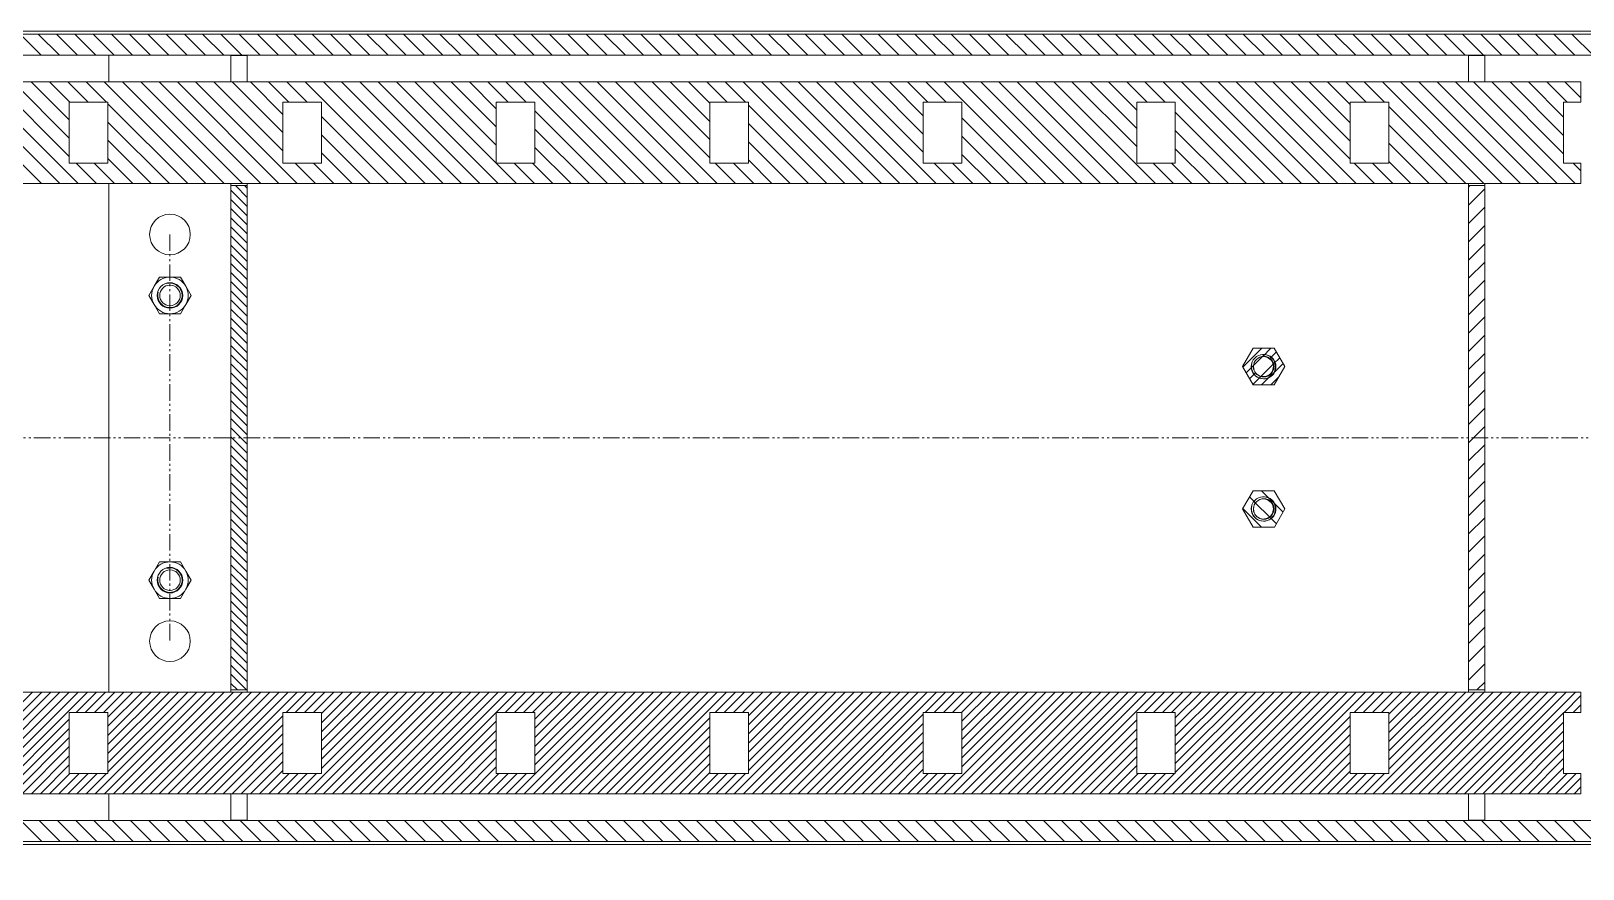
# Model space of a CAD drawing. Header units: millimetres. Extents: x 2179 to 44859, y 3478 to 159868.
# Drawn here: x 32303 to 33066, y 149211 to 149623 of the extents above; entities that cross this region are included whole.
import ezdxf

# ---------------------------------------------------------------- set-up
doc = ezdxf.new("R2010")
doc.units = ezdxf.units.MM
doc.linetypes.add('IMPORT-PHANTOM2', pattern=[14.732, 8.128, -1.524, 1.016, -1.524, 1.016, -1.524])
for name, color, linetype, lineweight in [('0-1', 7, 'IMPORT-PHANTOM2', 9), ('0-2', 7, 'Continuous', 9), ('2966-1_navrh dispozice stroju-HK_dwg-1', 7, 'Continuous', 9)]:
    doc.layers.add(name, color=color, linetype=linetype, lineweight=lineweight)

# ---------------------------------------------------------------- blocks, each defined once
blk = doc.blocks.new('2966-1_navrh dispozice stroju-HK_dwg__X1575-903150-1NP _ stroje - KOTVÍCÍ BODY')
at = {"layer": '0-2'}
for p, q in [((-26196.78, 16912.98), (-26186.43, 16923.33)), ((-26196.78, 16904), (-26186.43, 16914.35)), ((-26196.78, 16895.02), (-26186.43, 16905.37)), ((-26196.78, 16886.04), (-26186.43, 16896.39)), ((-26196.78, 16877.06), (-26186.43, 16887.41)), ((-26196.78, 16868.08), (-26186.43, 16878.43)), ((-26196.78, 16859.1), (-26186.43, 16869.45)), ((-26196.78, 16850.12), (-26186.43, 16860.47)), ((-26196.78, 16841.14), (-26186.43, 16851.49)), ((-26196.78, 16832.16), (-26186.43, 16842.51)), ((-26196.78, 16823.18), (-26186.43, 16833.53)), ((-26196.78, 16814.2), (-26186.43, 16824.55)), ((-26196.78, 16805.22), (-26186.43, 16815.57)), ((-26196.78, 16796.24), (-26186.43, 16806.59)), ((-26196.78, 16787.26), (-26186.43, 16797.61)), ((-26196.78, 16778.28), (-26186.43, 16788.63)), ((-26196.78, 16769.3), (-26186.43, 16779.65)), ((-26196.78, 16760.32), (-26186.43, 16770.67)), ((-26196.78, 16751.34), (-26186.43, 16761.69)), ((-26196.78, 16742.36), (-26186.43, 16752.71)), ((-26196.78, 16733.38), (-26186.43, 16743.73)), ((-26196.78, 16724.4), (-26186.43, 16734.75)), ((-26196.78, 16715.42), (-26186.43, 16725.77)), ((-26196.78, 16706.44), (-26186.43, 16716.79)), ((-26196.78, 16697.46), (-26186.43, 16707.81)), ((-26196.78, 16688.48), (-26186.43, 16698.83)), ((-26196.78, 16679.5), (-26186.43, 16689.85)), ((-26196.78, 16670.52), (-26186.43, 16680.87)), ((-26196.78, 16661.54), (-26186.43, 16671.89)), ((-26196.78, 16652.56), (-26186.43, 16662.91)), ((-26196.78, 16643.58), (-26186.43, 16653.93)), ((-26196.78, 16634.6), (-26186.43, 16644.95)), ((-26196.78, 16625.62), (-26186.43, 16635.97)), ((-26196.78, 16616.64), (-26186.43, 16626.99)), ((-26196.78, 16607.66), (-26186.43, 16618.01)), ((-26196.78, 16598.68), (-26186.43, 16609.03)), ((-26196.78, 16589.7), (-26186.43, 16600.05)), ((-26196.78, 16580.72), (-26186.43, 16591.07)), ((-26196.78, 16571.74), (-26186.43, 16582.09)), ((-26196.78, 16562.75), (-26186.43, 16573.1)), ((-26196.78, 16553.77), (-26186.43, 16564.12)), ((-26196.78, 16544.79), (-26186.43, 16555.14)), ((-26196.78, 16535.81), (-26186.43, 16546.16)), ((-26196.78, 16526.83), (-26186.43, 16537.18)), ((-26196.78, 16517.85), (-26186.43, 16528.2)), ((-26196.78, 16508.87), (-26186.43, 16519.22)), ((-26196.78, 16499.89), (-26186.43, 16510.24)), ((-26196.78, 16490.91), (-26186.43, 16501.26)), ((-26196.78, 16481.93), (-26186.43, 16492.28)), ((-26196.78, 16472.95), (-26186.43, 16483.3)), ((-26196.78, 16463.97), (-26186.43, 16474.32)), ((-26196.78, 16454.99), (-26186.43, 16465.34)), ((-26196.78, 16446.01), (-26186.43, 16456.36)), ((-26196.78, 16437.03), (-26186.43, 16447.38)), ((-26196.78, 16428.05), (-26186.43, 16438.4)), ((-26196.78, 16419.07), (-26186.43, 16429.42)), ((-26196.78, 16410.09), (-26186.43, 16420.44)), ((-26196.78, 16401.11), (-26186.43, 16411.46)), ((-26196.78, 16392.13), (-26186.43, 16402.48)), ((-26196.78, 16383.15), (-26186.43, 16393.5)), ((-26196.78, 16374.17), (-26186.43, 16384.52)), ((-26196.78, 16365.19), (-26186.43, 16375.54)), ((-26196.78, 16356.21), (-26186.43, 16366.56)), ((-26196.78, 16347.23), (-26186.43, 16357.58)), ((-26196.78, 16338.25), (-26186.43, 16348.6)), ((-26196.78, 16329.27), (-26186.43, 16339.62)), ((-26196.78, 16320.29), (-26186.43, 16330.64)), ((-26196.78, 16311.31), (-26186.43, 16321.66)), ((-26196.78, 16302.33), (-26186.43, 16312.68)), ((-26196.78, 16293.35), (-26186.43, 16303.7)), ((-26196.78, 16284.37), (-26186.43, 16294.72)), ((-26196.78, 16275.39), (-26186.43, 16285.74)), ((-26196.78, 16266.41), (-26186.43, 16276.76)), ((-26196.78, 16257.43), (-26186.43, 16267.78)), ((-26196.78, 16248.45), (-26186.43, 16258.8)), ((-26196.78, 16239.47), (-26186.43, 16249.82)), ((-26196.78, 16230.49), (-26186.43, 16240.84)), ((-26196.78, 16221.51), (-26186.43, 16231.86)), ((-26196.78, 16212.52), (-26186.43, 16222.87)), ((-26196.78, 16203.54), (-26186.43, 16213.89)), ((-26196.78, 16194.56), (-26186.43, 16204.91)), ((-26196.78, 16185.58), (-26186.43, 16195.93)), ((-26196.78, 16176.6), (-26186.43, 16186.95)), ((-26196.78, 16167.62), (-26186.43, 16177.97)), ((-26196.78, 16158.64), (-26186.43, 16168.99)), ((-26196.78, 16149.66), (-26186.43, 16160.01))]:
    blk.add_line(p, q, dxfattribs=at)
blk = doc.blocks.new('2966-1_navrh dispozice stroju-HK_dwg__X1576-903151-1NP _ stroje - KOTVÍCÍ BODY')
at = {"layer": '0-2'}
for p, q in [((-26583.37, 16912.55), (-26573.02, 16922.9)), ((-26583.37, 16903.57), (-26573.02, 16913.92)), ((-26583.37, 16894.59), (-26573.02, 16904.94)), ((-26583.37, 16885.61), (-26573.02, 16895.96)), ((-26583.37, 16876.63), (-26573.02, 16886.98)), ((-26583.37, 16867.65), (-26573.02, 16878)), ((-26583.37, 16858.67), (-26573.02, 16869.02)), ((-26583.37, 16849.69), (-26573.02, 16860.04)), ((-26583.37, 16840.71), (-26573.02, 16851.06)), ((-26583.37, 16831.73), (-26573.02, 16842.08)), ((-26583.37, 16822.75), (-26573.02, 16833.1)), ((-26583.37, 16813.77), (-26573.02, 16824.12)), ((-26583.37, 16804.79), (-26573.02, 16815.14)), ((-26583.37, 16795.81), (-26573.02, 16806.16)), ((-26583.37, 16786.83), (-26573.02, 16797.18)), ((-26583.37, 16777.84), (-26573.02, 16788.19)), ((-26583.37, 16768.86), (-26573.02, 16779.21)), ((-26583.37, 16759.88), (-26573.02, 16770.23)), ((-26583.37, 16750.9), (-26573.02, 16761.25)), ((-26583.37, 16741.92), (-26573.02, 16752.27)), ((-26583.37, 16732.94), (-26573.02, 16743.29)), ((-26583.37, 16723.96), (-26573.02, 16734.31)), ((-26583.37, 16714.98), (-26573.02, 16725.33)), ((-26583.37, 16706), (-26573.02, 16716.35)), ((-26583.37, 16697.02), (-26573.02, 16707.37)), ((-26583.37, 16688.04), (-26573.02, 16698.39)), ((-26583.37, 16679.06), (-26573.02, 16689.41)), ((-26583.37, 16670.08), (-26573.02, 16680.43)), ((-26583.37, 16661.1), (-26573.02, 16671.45)), ((-26583.37, 16652.12), (-26573.02, 16662.47)), ((-26583.37, 16643.14), (-26573.02, 16653.49)), ((-26583.37, 16634.16), (-26573.02, 16644.51)), ((-26583.37, 16625.18), (-26573.02, 16635.53)), ((-26583.37, 16616.2), (-26573.02, 16626.55)), ((-26583.37, 16607.22), (-26573.02, 16617.57)), ((-26583.37, 16598.24), (-26573.02, 16608.59)), ((-26583.37, 16589.26), (-26573.02, 16599.61)), ((-26583.37, 16580.28), (-26573.02, 16590.63)), ((-26583.37, 16571.3), (-26573.02, 16581.65)), ((-26583.37, 16562.32), (-26573.02, 16572.67)), ((-26583.37, 16553.34), (-26573.02, 16563.69)), ((-26583.37, 16544.36), (-26573.02, 16554.71)), ((-26583.37, 16535.38), (-26573.02, 16545.73)), ((-26583.37, 16526.4), (-26573.02, 16536.75)), ((-26583.37, 16517.42), (-26573.02, 16527.77)), ((-26583.37, 16508.44), (-26573.02, 16518.79)), ((-26583.37, 16499.46), (-26573.02, 16509.81)), ((-26583.37, 16490.48), (-26573.02, 16500.83)), ((-26583.37, 16481.5), (-26573.02, 16491.85)), ((-26583.37, 16472.52), (-26573.02, 16482.87)), ((-26583.37, 16463.54), (-26573.02, 16473.89)), ((-26583.37, 16454.56), (-26573.02, 16464.91)), ((-26583.37, 16445.58), (-26573.02, 16455.93)), ((-26583.37, 16436.6), (-26573.02, 16446.95)), ((-26583.37, 16427.61), (-26573.02, 16437.96)), ((-26583.37, 16418.63), (-26573.02, 16428.98)), ((-26583.37, 16409.65), (-26573.02, 16420)), ((-26583.37, 16400.67), (-26573.02, 16411.02)), ((-26583.37, 16391.69), (-26573.02, 16402.04)), ((-26583.37, 16382.71), (-26573.02, 16393.06)), ((-26583.37, 16373.73), (-26573.02, 16384.08)), ((-26583.37, 16364.75), (-26573.02, 16375.1)), ((-26583.37, 16355.77), (-26573.02, 16366.12)), ((-26583.37, 16346.79), (-26573.02, 16357.14)), ((-26583.37, 16337.81), (-26573.02, 16348.16)), ((-26583.37, 16328.83), (-26573.02, 16339.18)), ((-26583.37, 16319.85), (-26573.02, 16330.2)), ((-26583.37, 16310.87), (-26573.02, 16321.22)), ((-26583.37, 16301.89), (-26573.02, 16312.24)), ((-26583.37, 16292.91), (-26573.02, 16303.26)), ((-26583.37, 16283.93), (-26573.02, 16294.28)), ((-26583.37, 16274.95), (-26573.02, 16285.3)), ((-26583.37, 16265.97), (-26573.02, 16276.32)), ((-26583.37, 16256.99), (-26573.02, 16267.34)), ((-26583.37, 16248.01), (-26573.02, 16258.36)), ((-26583.37, 16239.03), (-26573.02, 16249.38)), ((-26583.37, 16230.05), (-26573.02, 16240.4)), ((-26583.37, 16221.07), (-26573.02, 16231.42)), ((-26583.37, 16212.09), (-26573.02, 16222.44)), ((-26583.37, 16203.11), (-26573.02, 16213.46)), ((-26583.37, 16194.13), (-26573.02, 16204.48)), ((-26583.37, 16185.15), (-26573.02, 16195.5)), ((-26583.37, 16176.17), (-26573.02, 16186.52)), ((-26583.37, 16167.19), (-26573.02, 16177.54)), ((-26583.37, 16158.21), (-26573.02, 16168.56)), ((-26583.37, 16149.23), (-26573.02, 16159.58))]:
    blk.add_line(p, q, dxfattribs=at)
blk = doc.blocks.new('2966-1_navrh dispozice stroju-HK_dwg__X1579-903154-1NP _ stroje - KOTVÍCÍ BODY')
at = {"layer": '0-2'}
for p, q in [((-26249.9, 16908.7), (-26258.14, 16916.95)), ((-26249.9, 16913.19), (-26253.65, 16916.95)), ((-26209.9, 16909.11), (-26217.73, 16916.95)), ((-26209.9, 16913.6), (-26213.24, 16916.95)), ((-26209.9, 16864.21), (-26259.9, 16914.21)), ((-26209.9, 16859.72), (-26259.9, 16909.72)), ((-26209.9, 16868.7), (-26249.64, 16908.45)), ((-26209.9, 16873.19), (-26245.15, 16908.45)), ((-26209.9, 16877.68), (-26240.66, 16908.45)), ((-26209.9, 16882.17), (-26236.17, 16908.45)), ((-26209.9, 16886.66), (-26231.68, 16908.45)), ((-26209.9, 16891.15), (-26227.19, 16908.45)), ((-26209.9, 16895.64), (-26222.7, 16908.45)), ((-26209.9, 16904.62), (-26219.9, 16914.62)), ((-26209.9, 16900.13), (-26219.9, 16910.13)), ((-26209.9, 16855.23), (-26259.9, 16905.23)), ((-26209.9, 16850.74), (-26259.9, 16900.74)), ((-26209.9, 16846.25), (-26259.9, 16896.25)), ((-26209.9, 16841.76), (-26259.9, 16891.76)), ((-26209.9, 16837.27), (-26259.9, 16887.27)), ((-26209.9, 16832.78), (-26259.9, 16882.78)), ((-26209.9, 16828.29), (-26259.9, 16878.29)), ((-26209.9, 16823.8), (-26259.9, 16873.8)), ((-26209.9, 16819.31), (-26259.9, 16869.31)), ((-26209.9, 16814.82), (-26259.9, 16864.82)), ((-26222.02, 16822.45), (-26259.9, 16860.33)), ((-26226.51, 16822.45), (-26259.9, 16855.84)), ((-26231, 16822.45), (-26259.9, 16851.35)), ((-26235.49, 16822.45), (-26259.9, 16846.86)), ((-26239.98, 16822.45), (-26259.9, 16842.37)), ((-26244.47, 16822.45), (-26259.9, 16837.88)), ((-26248.96, 16822.45), (-26259.9, 16833.39)), ((-26249.9, 16818.9), (-26259.9, 16828.9)), ((-26249.9, 16814.41), (-26259.9, 16824.41)), ((-26249.9, 16809.92), (-26259.9, 16819.92)), ((-26209.9, 16810.33), (-26219.9, 16820.33)), ((-26249.9, 16805.43), (-26259.9, 16815.43)), ((-26209.9, 16760.94), (-26259.9, 16810.94)), ((-26209.9, 16805.84), (-26219.9, 16815.84)), ((-26209.9, 16801.35), (-26219.9, 16811.35)), ((-26209.9, 16756.45), (-26259.9, 16806.45)), ((-26209.9, 16751.96), (-26259.9, 16801.96)), ((-26209.9, 16765.43), (-26247.92, 16803.45)), ((-26209.9, 16769.92), (-26243.43, 16803.45)), ((-26209.9, 16774.41), (-26238.94, 16803.45)), ((-26209.9, 16778.9), (-26234.45, 16803.45)), ((-26209.9, 16783.39), (-26229.96, 16803.45)), ((-26209.9, 16787.88), (-26225.47, 16803.45)), ((-26209.9, 16792.37), (-26220.98, 16803.45)), ((-26209.9, 16796.86), (-26219.9, 16806.86)), ((-26209.9, 16747.47), (-26259.9, 16797.47)), ((-26209.9, 16742.98), (-26259.9, 16792.98)), ((-26209.9, 16738.49), (-26259.9, 16788.49)), ((-26209.9, 16734), (-26259.9, 16784)), ((-26209.9, 16729.51), (-26259.9, 16779.51)), ((-26209.9, 16725.02), (-26259.9, 16775.02)), ((-26209.9, 16720.53), (-26259.9, 16770.53)), ((-26209.9, 16716.04), (-26259.9, 16766.04)), ((-26209.9, 16711.55), (-26259.9, 16761.55)), ((-26220.29, 16717.45), (-26259.9, 16757.06)), ((-26224.78, 16717.45), (-26259.9, 16752.57)), ((-26229.27, 16717.45), (-26259.9, 16748.08)), ((-26233.76, 16717.45), (-26259.9, 16743.59)), ((-26238.25, 16717.45), (-26259.9, 16739.1)), ((-26242.74, 16717.45), (-26259.9, 16734.61)), ((-26247.23, 16717.45), (-26259.9, 16730.12)), ((-26249.9, 16715.63), (-26259.9, 16725.63)), ((-26249.9, 16711.14), (-26259.9, 16721.14)), ((-26209.9, 16707.06), (-26219.9, 16717.06)), ((-26249.9, 16706.65), (-26259.9, 16716.65)), ((-26249.9, 16702.16), (-26259.9, 16712.16)), ((-26209.9, 16702.57), (-26219.9, 16712.57)), ((-26209.9, 16657.67), (-26259.9, 16707.67)), ((-26209.9, 16653.18), (-26259.9, 16703.18)), ((-26209.9, 16698.08), (-26219.9, 16708.08)), ((-26209.9, 16693.59), (-26219.9, 16703.59)), ((-26209.9, 16648.69), (-26259.9, 16698.69)), ((-26209.9, 16644.2), (-26259.9, 16694.2)), ((-26209.9, 16662.16), (-26246.19, 16698.45)), ((-26209.9, 16666.65), (-26241.7, 16698.45)), ((-26209.9, 16671.14), (-26237.21, 16698.45)), ((-26209.9, 16675.63), (-26232.72, 16698.45)), ((-26209.9, 16680.12), (-26228.23, 16698.45)), ((-26209.9, 16684.61), (-26223.74, 16698.45)), ((-26209.9, 16689.1), (-26219.9, 16699.1)), ((-26209.9, 16639.71), (-26259.9, 16689.71)), ((-26209.9, 16635.22), (-26259.9, 16685.22)), ((-26209.9, 16630.73), (-26259.9, 16680.73)), ((-26209.9, 16626.24), (-26259.9, 16676.24)), ((-26209.9, 16621.75), (-26259.9, 16671.75)), ((-26209.9, 16617.26), (-26259.9, 16667.26)), ((-26209.9, 16612.77), (-26259.9, 16662.77)), ((-26209.9, 16608.28), (-26259.9, 16658.28)), ((-26209.9, 16603.79), (-26259.9, 16653.79)), ((-26223.05, 16612.45), (-26259.9, 16649.3)), ((-26227.54, 16612.45), (-26259.9, 16644.81)), ((-26232.03, 16612.45), (-26259.9, 16640.32)), ((-26236.52, 16612.45), (-26259.9, 16635.83)), ((-26241.01, 16612.45), (-26259.9, 16631.34)), ((-26245.5, 16612.45), (-26259.9, 16626.85)), ((-26249.9, 16612.35), (-26259.9, 16622.35)), ((-26249.9, 16607.86), (-26259.9, 16617.86)), ((-26249.9, 16603.37), (-26259.9, 16613.37)), ((-26249.9, 16598.88), (-26259.9, 16608.88)), ((-26249.9, 16594.39), (-26259.9, 16604.39)), ((-26209.9, 16599.3), (-26219.9, 16609.3)), ((-26209.9, 16594.81), (-26219.9, 16604.81)), ((-26209.9, 16549.9), (-26259.9, 16599.9)), ((-26209.9, 16545.41), (-26259.9, 16595.41)), ((-26209.9, 16590.32), (-26219.9, 16600.32)), ((-26209.9, 16585.83), (-26219.9, 16595.83)), ((-26209.9, 16540.92), (-26259.9, 16590.92)), ((-26209.9, 16554.39), (-26248.95, 16593.45)), ((-26209.9, 16558.88), (-26244.46, 16593.45)), ((-26209.9, 16563.37), (-26239.97, 16593.45)), ((-26209.9, 16567.86), (-26235.48, 16593.45)), ((-26209.9, 16572.35), (-26230.99, 16593.45)), ((-26209.9, 16576.85), (-26226.5, 16593.45)), ((-26209.9, 16581.34), (-26222.01, 16593.45)), ((-26209.9, 16536.43), (-26259.9, 16586.43)), ((-26209.9, 16531.94), (-26259.9, 16581.94)), ((-26209.9, 16527.45), (-26259.9, 16577.45)), ((-26209.9, 16522.96), (-26259.9, 16572.96)), ((-26209.9, 16518.47), (-26259.9, 16568.47)), ((-26209.9, 16513.98), (-26259.9, 16563.98)), ((-26209.9, 16509.49), (-26259.9, 16559.49)), ((-26209.9, 16505), (-26259.9, 16555)), ((-26209.9, 16500.51), (-26259.9, 16550.51)), ((-26221.32, 16507.45), (-26259.9, 16546.02)), ((-26225.81, 16507.45), (-26259.9, 16541.53)), ((-26230.31, 16507.45), (-26259.9, 16537.04)), ((-26234.8, 16507.45), (-26259.9, 16532.55)), ((-26239.29, 16507.45), (-26259.9, 16528.06)), ((-26243.78, 16507.45), (-26259.9, 16523.57)), ((-26248.27, 16507.45), (-26259.9, 16519.08)), ((-26249.9, 16504.59), (-26259.9, 16514.59)), ((-26249.9, 16500.1), (-26259.9, 16510.1)), ((-26249.9, 16495.61), (-26259.9, 16505.61)), ((-26209.9, 16496.02), (-26219.9, 16506.02)), ((-26249.9, 16491.12), (-26259.9, 16501.12)), ((-26209.9, 16446.63), (-26259.9, 16496.63)), ((-26209.9, 16491.53), (-26219.9, 16501.53)), ((-26209.9, 16487.04), (-26219.9, 16497.04)), ((-26209.9, 16442.14), (-26259.9, 16492.14)), ((-26209.9, 16451.12), (-26247.23, 16488.45)), ((-26209.9, 16455.61), (-26242.74, 16488.45)), ((-26209.9, 16460.1), (-26238.25, 16488.45)), ((-26209.9, 16464.59), (-26233.76, 16488.45)), ((-26209.9, 16469.08), (-26229.27, 16488.45)), ((-26209.9, 16473.57), (-26224.78, 16488.45)), ((-26209.9, 16478.06), (-26220.29, 16488.45)), ((-26209.9, 16482.55), (-26219.9, 16492.55)), ((-26209.9, 16437.65), (-26259.9, 16487.65)), ((-26209.9, 16433.16), (-26259.9, 16483.16)), ((-26209.9, 16428.67), (-26259.9, 16478.67)), ((-26209.9, 16424.18), (-26259.9, 16474.18)), ((-26209.9, 16419.69), (-26259.9, 16469.69)), ((-26209.9, 16415.2), (-26259.9, 16465.2)), ((-26209.9, 16410.71), (-26259.9, 16460.71)), ((-26209.9, 16406.22), (-26259.9, 16456.22)), ((-26209.9, 16401.73), (-26259.9, 16451.73)), ((-26209.9, 16397.24), (-26259.9, 16447.24)), ((-26209.9, 16392.75), (-26259.9, 16442.75)), ((-26224.09, 16402.45), (-26259.9, 16438.26)), ((-26228.58, 16402.45), (-26259.9, 16433.77)), ((-26233.07, 16402.45), (-26259.9, 16429.28)), ((-26237.56, 16402.45), (-26259.9, 16424.79)), ((-26242.05, 16402.45), (-26259.9, 16420.3)), ((-26246.54, 16402.45), (-26259.9, 16415.81)), ((-26249.9, 16401.32), (-26259.9, 16411.32)), ((-26249.9, 16396.83), (-26259.9, 16406.83)), ((-26249.9, 16392.34), (-26259.9, 16402.34)), ((-26249.9, 16387.85), (-26259.9, 16397.85)), ((-26209.9, 16388.26), (-26219.9, 16398.26)), ((-26209.9, 16343.36), (-26259.9, 16393.36)), ((-26209.9, 16338.87), (-26259.9, 16388.87)), ((-26209.9, 16383.77), (-26219.9, 16393.77)), ((-26209.9, 16379.28), (-26219.9, 16389.28)), ((-26209.9, 16334.38), (-26259.9, 16384.38)), ((-26209.9, 16347.85), (-26245.5, 16383.45)), ((-26209.9, 16352.34), (-26241.01, 16383.45)), ((-26209.9, 16356.83), (-26236.52, 16383.45)), ((-26209.9, 16361.32), (-26232.03, 16383.45)), ((-26209.9, 16365.81), (-26227.54, 16383.45)), ((-26209.9, 16370.3), (-26223.05, 16383.45)), ((-26209.9, 16374.79), (-26219.9, 16384.79)), ((-26209.9, 16329.89), (-26259.9, 16379.89)), ((-26209.9, 16325.4), (-26259.9, 16375.4)), ((-26209.9, 16320.91), (-26259.9, 16370.91)), ((-26209.9, 16316.42), (-26259.9, 16366.42)), ((-26209.9, 16311.93), (-26259.9, 16361.93)), ((-26209.9, 16307.44), (-26259.9, 16357.44)), ((-26209.9, 16302.95), (-26259.9, 16352.95)), ((-26209.9, 16298.46), (-26259.9, 16348.46)), ((-26209.9, 16293.97), (-26259.9, 16343.97)), ((-26209.9, 16289.48), (-26259.9, 16339.48)), ((-26222.36, 16297.45), (-26259.9, 16334.99)), ((-26226.85, 16297.45), (-26259.9, 16330.5)), ((-26231.34, 16297.45), (-26259.9, 16326.01)), ((-26235.83, 16297.45), (-26259.9, 16321.52)), ((-26240.32, 16297.45), (-26259.9, 16317.03)), ((-26244.81, 16297.45), (-26259.9, 16312.54)), ((-26249.3, 16297.45), (-26259.9, 16308.05)), ((-26249.9, 16293.56), (-26259.9, 16303.56)), ((-26249.9, 16289.07), (-26259.9, 16299.07)), ((-26249.9, 16284.58), (-26259.9, 16294.58)), ((-26249.9, 16280.09), (-26259.9, 16290.09)), ((-26209.9, 16284.99), (-26219.9, 16294.99)), ((-26209.9, 16280.5), (-26219.9, 16290.5)), ((-26209.9, 16235.6), (-26259.9, 16285.6)), ((-26209.9, 16276.01), (-26219.9, 16286.01)), ((-26209.9, 16231.11), (-26259.9, 16281.11)), ((-26209.9, 16226.62), (-26259.9, 16276.62)), ((-26209.9, 16240.09), (-26248.26, 16278.45)), ((-26209.9, 16244.58), (-26243.77, 16278.45)), ((-26209.9, 16249.07), (-26239.28, 16278.45)), ((-26209.9, 16253.56), (-26234.79, 16278.45)), ((-26209.9, 16258.05), (-26230.3, 16278.45)), ((-26209.9, 16262.54), (-26225.81, 16278.45)), ((-26209.9, 16267.03), (-26221.32, 16278.45)), ((-26209.9, 16271.52), (-26219.9, 16281.52)), ((-26209.9, 16222.12), (-26259.9, 16272.12)), ((-26209.9, 16217.63), (-26259.9, 16267.63)), ((-26209.9, 16213.14), (-26259.9, 16263.14)), ((-26209.9, 16208.65), (-26259.9, 16258.65)), ((-26209.9, 16204.16), (-26259.9, 16254.16)), ((-26209.9, 16199.67), (-26259.9, 16249.67)), ((-26209.9, 16195.18), (-26259.9, 16245.18)), ((-26209.9, 16190.69), (-26259.9, 16240.69)), ((-26209.9, 16186.2), (-26259.9, 16236.2)), ((-26220.63, 16192.45), (-26259.9, 16231.71)), ((-26225.12, 16192.45), (-26259.9, 16227.22)), ((-26229.61, 16192.45), (-26259.9, 16222.73)), ((-26234.1, 16192.45), (-26259.9, 16218.24)), ((-26238.59, 16192.45), (-26259.9, 16213.75)), ((-26243.08, 16192.45), (-26259.9, 16209.26)), ((-26247.57, 16192.45), (-26259.9, 16204.77)), ((-26249.9, 16190.28), (-26259.9, 16200.28)), ((-26249.9, 16185.79), (-26259.9, 16195.79)), ((-26249.9, 16181.3), (-26259.9, 16191.3)), ((-26209.9, 16181.71), (-26219.9, 16191.71)), ((-26249.9, 16176.81), (-26259.9, 16186.81)), ((-26209.9, 16177.22), (-26219.9, 16187.22)), ((-26209.9, 16172.73), (-26219.9, 16182.73)), ((-26209.9, 16132.32), (-26259.9, 16182.32)), ((-26209.9, 16127.83), (-26259.9, 16177.83)), ((-26209.9, 16168.24), (-26219.9, 16178.24)), ((-26209.9, 16123.34), (-26259.9, 16173.34)), ((-26209.9, 16118.85), (-26259.9, 16168.85)), ((-26209.9, 16136.81), (-26246.54, 16173.45)), ((-26209.9, 16141.3), (-26242.04, 16173.45)), ((-26209.9, 16145.79), (-26237.55, 16173.45)), ((-26209.9, 16150.28), (-26233.06, 16173.45)), ((-26209.9, 16154.77), (-26228.57, 16173.45)), ((-26209.9, 16159.26), (-26224.08, 16173.45)), ((-26209.9, 16163.75), (-26219.9, 16173.75)), ((-26209.9, 16114.36), (-26259.9, 16164.36)), ((-26209.9, 16109.87), (-26259.9, 16159.87)), ((-26209.9, 16105.38), (-26259.9, 16155.38))]:
    blk.add_line(p, q, dxfattribs=at)
blk = doc.blocks.new('2966-1_navrh dispozice stroju-HK_dwg__X1581-903156-1NP _ stroje - KOTVÍCÍ BODY')
at = {"layer": '0-2'}
for p, q in [((-26410.9, 16759.88), (-26421.46, 16770.44)), ((-26424.9, 16760.41), (-26428.9, 16764.41)), ((-26423.94, 16763.95), (-26427.15, 16767.15)), ((-26421.29, 16765.78), (-26424.3, 16768.8)), ((-26410.9, 16764.37), (-26415.09, 16768.56)), ((-26419.67, 16750.69), (-26428.9, 16759.92)), ((-26416.82, 16752.33), (-26420.43, 16755.95)), ((-26413.97, 16753.98), (-26416.9, 16756.9)), ((-26411.13, 16755.62), (-26415.07, 16759.56))]:
    blk.add_line(p, q, dxfattribs=at)
blk = doc.blocks.new('2966-1_navrh dispozice stroju-HK_dwg__X1582-903157-1NP _ stroje - KOTVÍCÍ BODY')
at = {"layer": '0-2'}
for p, q in [((-26358.9, 16759.85), (-26348.32, 16770.43)), ((-26345.84, 16763.93), (-26342.63, 16767.14)), ((-26355.8, 16753.96), (-26352.88, 16756.89)), ((-26350.11, 16750.68), (-26340.9, 16759.89))]:
    blk.add_line(p, q, dxfattribs=at)
blk = doc.blocks.new('2966-1_navrh dispozice stroju-HK_dwg__X1583-903158-1NP _ stroje - KOTVÍCÍ BODY')
at = {"layer": '0-2'}
for p, q in [((-26499.24, 16861.7), (-26507.24, 16869.7)), ((-26490.26, 16861.7), (-26498.26, 16869.7)), ((-26481.28, 16861.7), (-26489.28, 16869.7)), ((-26472.3, 16861.7), (-26480.3, 16869.7)), ((-26463.32, 16861.7), (-26471.32, 16869.7)), ((-26454.34, 16861.7), (-26462.34, 16869.7)), ((-26445.36, 16861.7), (-26453.36, 16869.7)), ((-26436.38, 16861.7), (-26444.38, 16869.7)), ((-26427.4, 16861.7), (-26435.4, 16869.7)), ((-26418.42, 16861.7), (-26426.42, 16869.7)), ((-26409.44, 16861.7), (-26417.44, 16869.7)), ((-26400.46, 16861.7), (-26408.46, 16869.7)), ((-26391.48, 16861.7), (-26399.48, 16869.7)), ((-26382.5, 16861.7), (-26390.5, 16869.7)), ((-26373.52, 16861.7), (-26381.52, 16869.7)), ((-26364.54, 16861.7), (-26372.54, 16869.7)), ((-26355.56, 16861.7), (-26363.56, 16869.7)), ((-26346.58, 16861.7), (-26354.58, 16869.7)), ((-26337.6, 16861.7), (-26345.6, 16869.7)), ((-26328.62, 16861.7), (-26336.62, 16869.7)), ((-26319.64, 16861.7), (-26327.64, 16869.7)), ((-26310.66, 16861.7), (-26318.66, 16869.7)), ((-26301.68, 16861.7), (-26309.68, 16869.7)), ((-26292.7, 16861.7), (-26300.7, 16869.7)), ((-26283.72, 16861.7), (-26291.72, 16869.7)), ((-26274.74, 16861.7), (-26282.74, 16869.7)), ((-26265.76, 16861.7), (-26273.76, 16869.7)), ((-26260.9, 16865.82), (-26264.78, 16869.7)), ((-26508.22, 16861.7), (-26508.9, 16862.37))]:
    blk.add_line(p, q, dxfattribs=at)
blk = doc.blocks.new('2966-1_navrh dispozice stroju-HK_dwg__X1584-903159-1NP _ stroje - KOTVÍCÍ BODY')
at = {"layer": '0-2'}
for p, q in [((-26508.9, 16259.62), (-26507.57, 16260.95)), ((-26508.9, 16255.13), (-26503.08, 16260.95)), ((-26506.59, 16252.95), (-26498.59, 16260.95)), ((-26502.1, 16252.95), (-26494.1, 16260.95)), ((-26497.61, 16252.95), (-26489.61, 16260.95)), ((-26493.12, 16252.95), (-26485.12, 16260.95)), ((-26488.63, 16252.95), (-26480.63, 16260.95)), ((-26484.14, 16252.95), (-26476.14, 16260.95)), ((-26479.65, 16252.95), (-26471.65, 16260.95)), ((-26475.16, 16252.95), (-26467.16, 16260.95)), ((-26470.67, 16252.95), (-26462.67, 16260.95)), ((-26466.18, 16252.95), (-26458.18, 16260.95)), ((-26461.69, 16252.95), (-26453.69, 16260.95)), ((-26457.2, 16252.95), (-26449.2, 16260.95)), ((-26452.71, 16252.95), (-26444.71, 16260.95)), ((-26448.22, 16252.95), (-26440.22, 16260.95)), ((-26443.73, 16252.95), (-26435.73, 16260.95)), ((-26439.24, 16252.95), (-26431.24, 16260.95)), ((-26434.75, 16252.95), (-26426.75, 16260.95)), ((-26430.26, 16252.95), (-26422.26, 16260.95)), ((-26425.77, 16252.95), (-26417.77, 16260.95)), ((-26421.28, 16252.95), (-26413.28, 16260.95)), ((-26416.79, 16252.95), (-26408.79, 16260.95)), ((-26412.3, 16252.95), (-26404.3, 16260.95)), ((-26407.81, 16252.95), (-26399.81, 16260.95)), ((-26403.32, 16252.95), (-26395.32, 16260.95)), ((-26398.83, 16252.95), (-26390.83, 16260.95)), ((-26394.34, 16252.95), (-26386.34, 16260.95)), ((-26389.85, 16252.95), (-26381.85, 16260.95)), ((-26385.36, 16252.95), (-26377.36, 16260.95)), ((-26380.87, 16252.95), (-26372.87, 16260.95)), ((-26376.38, 16252.95), (-26368.38, 16260.95)), ((-26371.89, 16252.95), (-26363.89, 16260.95)), ((-26367.4, 16252.95), (-26359.4, 16260.95)), ((-26362.91, 16252.95), (-26354.91, 16260.95)), ((-26358.41, 16252.95), (-26350.41, 16260.95)), ((-26353.92, 16252.95), (-26345.92, 16260.95)), ((-26349.43, 16252.95), (-26341.43, 16260.95)), ((-26344.94, 16252.95), (-26336.94, 16260.95)), ((-26340.45, 16252.95), (-26332.45, 16260.95)), ((-26335.96, 16252.95), (-26327.96, 16260.95)), ((-26331.47, 16252.95), (-26323.47, 16260.95)), ((-26326.98, 16252.95), (-26318.98, 16260.95)), ((-26322.49, 16252.95), (-26314.49, 16260.95)), ((-26318, 16252.95), (-26310, 16260.95)), ((-26313.51, 16252.95), (-26305.51, 16260.95)), ((-26309.02, 16252.95), (-26301.02, 16260.95)), ((-26304.53, 16252.95), (-26296.53, 16260.95)), ((-26300.04, 16252.95), (-26292.04, 16260.95)), ((-26295.55, 16252.95), (-26287.55, 16260.95)), ((-26291.06, 16252.95), (-26283.06, 16260.95)), ((-26286.57, 16252.95), (-26278.57, 16260.95)), ((-26282.08, 16252.95), (-26274.08, 16260.95)), ((-26277.59, 16252.95), (-26269.59, 16260.95)), ((-26273.1, 16252.95), (-26265.1, 16260.95)), ((-26268.61, 16252.95), (-26260.9, 16260.66)), ((-26264.12, 16252.95), (-26260.9, 16256.17))]:
    blk.add_line(p, q, dxfattribs=at)
blk = doc.blocks.new('2966-1_navrh dispozice stroju-HK_dwg__X1588-903163-1NP _ stroje - KOTVÍCÍ BODY')
at = {"layer": '0-2'}
for p, q in [((-26559.9, 16909.08), (-26552.03, 16916.95)), ((-26519.9, 16913.16), (-26516.11, 16916.95)), ((-26559.9, 16864.18), (-26509.9, 16914.18)), ((-26559.9, 16900.1), (-26549.9, 16910.1)), ((-26559.9, 16891.12), (-26542.57, 16908.45)), ((-26559.9, 16882.14), (-26533.59, 16908.45)), ((-26559.9, 16873.16), (-26524.61, 16908.45)), ((-26559.9, 16855.2), (-26509.9, 16905.2)), ((-26559.9, 16846.21), (-26509.9, 16896.21)), ((-26559.9, 16837.23), (-26509.9, 16887.23)), ((-26559.9, 16828.25), (-26509.9, 16878.25)), ((-26559.9, 16819.27), (-26509.9, 16869.27)), ((-26547.75, 16822.45), (-26509.9, 16860.29)), ((-26538.77, 16822.45), (-26509.9, 16851.31)), ((-26529.79, 16822.45), (-26509.9, 16842.33)), ((-26520.81, 16822.45), (-26509.9, 16833.35)), ((-26519.9, 16814.37), (-26509.9, 16824.37)), ((-26559.9, 16810.29), (-26549.9, 16820.29)), ((-26559.9, 16801.31), (-26549.9, 16811.31)), ((-26519.9, 16805.39), (-26509.9, 16815.39)), ((-26559.9, 16756.41), (-26509.9, 16806.41)), ((-26559.9, 16792.33), (-26548.79, 16803.45)), ((-26559.9, 16783.35), (-26539.81, 16803.45)), ((-26559.9, 16774.37), (-26530.83, 16803.45)), ((-26559.9, 16765.39), (-26521.85, 16803.45)), ((-26559.9, 16747.43), (-26509.9, 16797.43)), ((-26559.9, 16738.45), (-26509.9, 16788.45)), ((-26559.9, 16729.47), (-26509.9, 16779.47)), ((-26559.9, 16720.49), (-26509.9, 16770.49)), ((-26559.9, 16711.51), (-26509.9, 16761.51)), ((-26544.98, 16717.45), (-26509.9, 16752.53)), ((-26536, 16717.45), (-26509.9, 16743.55)), ((-26527.02, 16717.45), (-26509.9, 16734.57)), ((-26519.9, 16715.59), (-26509.9, 16725.59)), ((-26559.9, 16702.53), (-26549.9, 16712.53)), ((-26519.9, 16706.61), (-26509.9, 16716.61)), ((-26559.9, 16657.63), (-26509.9, 16707.63)), ((-26559.9, 16693.55), (-26549.9, 16703.55)), ((-26559.9, 16648.65), (-26509.9, 16698.65)), ((-26559.9, 16684.57), (-26546.02, 16698.45)), ((-26559.9, 16675.59), (-26537.04, 16698.45)), ((-26559.9, 16666.61), (-26528.06, 16698.45)), ((-26559.9, 16639.67), (-26509.9, 16689.67)), ((-26559.9, 16630.69), (-26509.9, 16680.69)), ((-26559.9, 16621.71), (-26509.9, 16671.71)), ((-26559.9, 16612.73), (-26509.9, 16662.73)), ((-26559.9, 16603.75), (-26509.9, 16653.75)), ((-26542.22, 16612.45), (-26509.9, 16644.77)), ((-26533.24, 16612.45), (-26509.9, 16635.79)), ((-26524.26, 16612.45), (-26509.9, 16626.81)), ((-26519.9, 16607.83), (-26509.9, 16617.83)), ((-26559.9, 16594.77), (-26549.9, 16604.77)), ((-26519.9, 16598.85), (-26509.9, 16608.85)), ((-26559.9, 16549.87), (-26509.9, 16599.87)), ((-26559.9, 16585.79), (-26549.9, 16595.79)), ((-26559.9, 16576.81), (-26543.26, 16593.45)), ((-26559.9, 16567.83), (-26534.28, 16593.45)), ((-26559.9, 16558.85), (-26525.3, 16593.45)), ((-26559.9, 16540.89), (-26509.9, 16590.89)), ((-26559.9, 16531.91), (-26509.9, 16581.91)), ((-26559.9, 16522.93), (-26509.9, 16572.93)), ((-26559.9, 16513.95), (-26509.9, 16563.95)), ((-26559.9, 16504.97), (-26509.9, 16554.97)), ((-26548.44, 16507.45), (-26509.9, 16545.98)), ((-26539.46, 16507.45), (-26509.9, 16537)), ((-26530.48, 16507.45), (-26509.9, 16528.02)), ((-26521.5, 16507.45), (-26509.9, 16519.04)), ((-26559.9, 16495.98), (-26549.9, 16505.98)), ((-26519.9, 16500.06), (-26509.9, 16510.06)), ((-26559.9, 16487), (-26549.9, 16497)), ((-26519.9, 16491.08), (-26509.9, 16501.08)), ((-26559.9, 16442.1), (-26509.9, 16492.1)), ((-26559.9, 16478.02), (-26549.48, 16488.45)), ((-26559.9, 16469.04), (-26540.5, 16488.45)), ((-26559.9, 16460.06), (-26531.52, 16488.45)), ((-26559.9, 16451.08), (-26522.54, 16488.45)), ((-26559.9, 16433.12), (-26509.9, 16483.12)), ((-26559.9, 16424.14), (-26509.9, 16474.14)), ((-26559.9, 16415.16), (-26509.9, 16465.16)), ((-26559.9, 16406.18), (-26509.9, 16456.18)), ((-26559.9, 16397.2), (-26509.9, 16447.2)), ((-26545.67, 16402.45), (-26509.9, 16438.22)), ((-26536.69, 16402.45), (-26509.9, 16429.24)), ((-26527.71, 16402.45), (-26509.9, 16420.26)), ((-26519.9, 16401.28), (-26509.9, 16411.28)), ((-26559.9, 16388.22), (-26549.9, 16398.22)), ((-26519.9, 16392.3), (-26509.9, 16402.3)), ((-26559.9, 16343.32), (-26509.9, 16393.32)), ((-26559.9, 16379.24), (-26549.9, 16389.24)), ((-26559.9, 16334.34), (-26509.9, 16384.34)), ((-26559.9, 16370.26), (-26546.71, 16383.45)), ((-26559.9, 16361.28), (-26537.73, 16383.45)), ((-26559.9, 16352.3), (-26528.75, 16383.45)), ((-26559.9, 16325.36), (-26509.9, 16375.36)), ((-26559.9, 16316.38), (-26509.9, 16366.38)), ((-26559.9, 16307.4), (-26509.9, 16357.4)), ((-26559.9, 16298.42), (-26509.9, 16348.42)), ((-26559.9, 16289.44), (-26509.9, 16339.44)), ((-26542.91, 16297.45), (-26509.9, 16330.46)), ((-26533.93, 16297.45), (-26509.9, 16321.48)), ((-26524.95, 16297.45), (-26509.9, 16312.5)), ((-26519.9, 16293.52), (-26509.9, 16303.52)), ((-26559.9, 16280.46), (-26549.9, 16290.46)), ((-26519.9, 16284.54), (-26509.9, 16294.54)), ((-26559.9, 16235.56), (-26509.9, 16285.56)), ((-26559.9, 16271.48), (-26549.9, 16281.48)), ((-26559.9, 16262.5), (-26543.95, 16278.45)), ((-26559.9, 16253.52), (-26534.97, 16278.45)), ((-26559.9, 16244.54), (-26525.99, 16278.45)), ((-26559.9, 16226.58), (-26509.9, 16276.58)), ((-26559.9, 16217.6), (-26509.9, 16267.6)), ((-26559.9, 16208.62), (-26509.9, 16258.62)), ((-26559.9, 16199.64), (-26509.9, 16249.64)), ((-26559.9, 16190.66), (-26509.9, 16240.66)), ((-26549.13, 16192.45), (-26509.9, 16231.68)), ((-26540.15, 16192.45), (-26509.9, 16222.7)), ((-26531.17, 16192.45), (-26509.9, 16213.72)), ((-26522.19, 16192.45), (-26509.9, 16204.74)), ((-26559.9, 16181.68), (-26549.9, 16191.68)), ((-26519.9, 16185.75), (-26509.9, 16195.75)), ((-26559.9, 16172.7), (-26549.9, 16182.7)), ((-26519.9, 16176.77), (-26509.9, 16186.77)), ((-26559.9, 16127.79), (-26509.9, 16177.79)), ((-26559.9, 16163.72), (-26549.9, 16173.72)), ((-26559.9, 16154.74), (-26541.19, 16173.45)), ((-26559.9, 16145.75), (-26532.21, 16173.45)), ((-26559.9, 16136.77), (-26523.23, 16173.45)), ((-26559.9, 16118.81), (-26509.9, 16168.81)), ((-26559.9, 16109.83), (-26509.9, 16159.83))]:
    blk.add_line(p, q, dxfattribs=at)
blk = doc.blocks.new('2966-1_navrh dispozice stroju-HK_dwg__X1602-903177-1NP _ stroje - KOTVÍCÍ BODY')
at = {"layer": '0-2'}
for p, q in [((-26414.26, 16758.76), (-26421.89, 16766.38)), ((-26419.29, 16754.81), (-26425.84, 16761.35))]:
    blk.add_line(p, q, dxfattribs=at)
blk = doc.blocks.new('2966-1_navrh dispozice stroju-HK_dwg__X1603-903178-1NP _ stroje - KOTVÍCÍ BODY')
at = {"layer": '0-2'}
for p, q in [((-26355.15, 16763.6), (-26352.75, 16765.99)), ((-26353.66, 16756.11), (-26345.26, 16764.51))]:
    blk.add_line(p, q, dxfattribs=at)
blk = doc.blocks.new('2966-1_navrh dispozice stroju-HK_dwg-867852-1NP _ stroje - KOTVÍCÍ BODY')
at = {"layer": '0-1'}
for p, q in [((-13033.83, 29530.57), (-14683.48, 26786.21)), ((-14341.57, 27549.11), (-14170.16, 27446.07))]:
    blk.add_line(p, q, dxfattribs=at)
at = {"layer": '0-2'}
for p, q in [((-13304.16, 29469.05), (-14849.74, 26897.82)), ((-14072.65, 28142.06), (-14083.8, 28148.76)), ((-14029.8, 28116.3), (-14028.94, 28115.78)), ((-14033.06, 28108.93), (-13820.51, 27981.16)), ((-13776.8, 27954.88), (-13765.66, 27948.19)), ((-14386.28, 27620.31), (-14397.42, 27627.01)), ((-14343.42, 27594.55), (-14342.57, 27594.04)), ((-14346.69, 27587.18), (-14134.13, 27459.41)), ((-14432.55, 27568.79), (-14421.31, 27562.03)), ((-14378.46, 27536.27), (-14164.19, 27407.47)), ((-14090.42, 27433.14), (-14079.28, 27426.44)), ((-14121.33, 27381.72), (-14110.09, 27374.96))]:
    blk.add_line(p, q, dxfattribs=at)
at = {"layer": '0-2', "flags": 128}
for points in [[(-13302.85, 29468.26), (-14848.43, 26897.04), (-14839.56, 26891.7), (-13293.98, 29462.93)], [(-14508.22, 26692.54), (-12962.64, 29263.76), (-12971.51, 29269.09), (-14517.09, 26697.87)], [(-14044.12, 28170.12), (-14018.41, 28154.66), (-14014.03, 28161.95), (-14005.46, 28156.79), (-14718.48, 26970.6), (-14761.34, 26996.36), (-14048.31, 28182.55), (-14039.74, 28177.4)], [(-14062.71, 28080.95), (-14072.5, 28064.67), (-14098.21, 28080.12), (-14088.43, 28096.41)], [(-13782.62, 28022.84), (-13787, 28015.56), (-13761.28, 28000.1), (-13756.91, 28007.39), (-13748.33, 28002.24), (-14461.36, 26816.05), (-14504.22, 26841.81), (-13791.19, 28028)], [(-14116.81, 27990.96), (-14126.6, 27974.68), (-14152.31, 27990.13), (-14142.52, 28006.42)], [(-14014.04, 27967.82), (-14003.65, 27967.63), (-13998.3, 27976.54), (-14003.34, 27985.63), (-14013.73, 27985.81), (-14019.08, 27976.91)], [(-13954.05, 27931.75), (-13943.66, 27931.57), (-13938.3, 27940.48), (-13943.34, 27949.57), (-13953.73, 27949.75), (-13959.09, 27940.84)], [(-13805.59, 27926.4), (-13815.38, 27910.11), (-13841.09, 27925.57), (-13831.3, 27941.85)], [(-14170.9, 27900.97), (-14180.69, 27884.68), (-14206.4, 27900.14), (-14196.62, 27916.42)], [(-13859.69, 27836.4), (-13869.48, 27820.12), (-13895.19, 27835.57), (-13885.4, 27851.86)], [(-14225, 27810.97), (-14234.79, 27794.69), (-14260.5, 27810.15), (-14250.71, 27826.43)], [(-13913.78, 27746.41), (-13923.57, 27730.13), (-13949.28, 27745.58), (-13939.49, 27761.87)], [(-14279.09, 27720.98), (-14288.88, 27704.7), (-14314.6, 27720.15), (-14304.81, 27736.44)], [(-13967.88, 27656.42), (-13977.67, 27640.13), (-14003.38, 27655.59), (-13993.59, 27671.87)], [(-14333.19, 27630.99), (-14342.98, 27614.7), (-14368.69, 27630.16), (-14358.9, 27646.45)], [(-14021.97, 27566.42), (-14031.76, 27550.14), (-14057.47, 27565.6), (-14047.68, 27581.88)], [(-14387.28, 27541), (-14397.07, 27524.71), (-14422.79, 27540.17), (-14413, 27556.45)], [(-14320.9, 27542.74), (-14315.7, 27542.65), (-14310.51, 27542.56), (-14307.99, 27538.01), (-14305.47, 27533.47), (-14308.15, 27529.01), (-14310.83, 27524.56), (-14316.02, 27524.65), (-14321.22, 27524.74), (-14323.73, 27529.29), (-14326.25, 27533.83), (-14323.58, 27538.29)], [(-14076.07, 27476.43), (-14085.86, 27460.15), (-14111.57, 27475.6), (-14101.78, 27491.89)], [(-14200.91, 27470.61), (-14195.71, 27470.52), (-14190.52, 27470.43), (-14188, 27465.88), (-14185.48, 27461.34), (-14188.16, 27456.89), (-14190.83, 27452.43), (-14196.03, 27452.52), (-14201.23, 27452.62), (-14203.74, 27457.16), (-14206.26, 27461.71), (-14203.59, 27466.16)], [(-14130.16, 27386.44), (-14139.95, 27370.15), (-14165.66, 27385.61), (-14155.87, 27401.89)]]:
    blk.add_lwpolyline(points, close=True, dxfattribs=at)
for points in [[(-13699.6, 28034.78), (-13689.32, 28028.6), (-13591.43, 28191.44), (-13601.72, 28197.63), (-13699.6, 28034.78), (-14506.91, 26691.75)], [(-14083.8, 28148.76), (-14087.92, 28141.9), (-14088.02, 28141.96), (-14076.77, 28135.2)], [(-14033.92, 28109.44), (-14033.06, 28108.93), (-14028.94, 28115.78), (-13816.39, 27988.01)], [(-13815.53, 27987.5), (-13816.39, 27988.01), (-13820.51, 27981.16), (-13819.65, 27980.64)], [(-13765.66, 27948.19), (-13761.54, 27955.04), (-13761.43, 27954.98), (-13772.68, 27961.74)], [(-14397.42, 27627.01), (-14401.54, 27620.15), (-14401.64, 27620.22), (-14390.4, 27613.46)], [(-14347.55, 27587.7), (-14346.69, 27587.18), (-14342.57, 27594.04), (-14130.01, 27466.27)], [(-14129.15, 27465.76), (-14130.01, 27466.27), (-14134.13, 27459.41), (-14133.28, 27458.9)], [(-14079.28, 27426.44), (-14075.16, 27433.3), (-14075.06, 27433.24), (-14086.3, 27440)]]:
    blk.add_lwpolyline(points, dxfattribs=at)
at = {"layer": '0-2'}
for centre, radius in [((-14008.79, 27976.55), 6), ((-14008.69, 27976.72), 5.05), ((-13948.8, 27940.49), 6), ((-13948.7, 27940.66), 5.05), ((-14341.57, 27549.11), 10), ((-14315.86, 27533.65), 6.28), ((-14315.86, 27533.65), 5.05), ((-14195.87, 27461.52), 6.28), ((-14195.87, 27461.52), 5.05), ((-14170.16, 27446.07), 10)]:
    blk.add_circle(centre, radius, dxfattribs=at)
for centre, radius, start, end in [((-14008.69, 27976.72), 6, 223.98964, 163.98964), ((-14008.79, 27976.55), 4.93, 223.98964, 163.98964), ((-13948.7, 27940.66), 6, 223.98964, 163.98964), ((-13948.8, 27940.49), 4.93, 223.98964, 163.98964), ((-14315.86, 27533.65), 9, 88.98964, 148.98964), ((-14315.86, 27533.65), 9, 28.98964, 88.98964), ((-14315.86, 27533.65), 9, 148.98964, 208.98964), ((-14315.86, 27533.65), 6, 223.98964, 163.98964), ((-14315.86, 27533.65), 9, 328.98964, 28.98964), ((-14315.86, 27533.65), 9, 208.98964, 268.98964), ((-14315.86, 27533.65), 9, 268.98964, 328.98964), ((-14195.87, 27461.52), 9, 148.98964, 208.98964), ((-14195.87, 27461.52), 9, 88.98964, 148.98964), ((-14195.87, 27461.52), 6, 223.98964, 163.98964), ((-14195.87, 27461.52), 9, 28.98964, 88.98964), ((-14195.87, 27461.52), 9, 328.98964, 28.98964), ((-14195.87, 27461.52), 9, 208.98964, 268.98964), ((-14195.87, 27461.52), 9, 268.98964, 328.98964)]:
    blk.add_arc(centre, radius, start, end, dxfattribs=at)
at = {"rotation": 328.989640494807}
for name in ['2966-1_navrh dispozice stroju-HK_dwg__X1576-903151-1NP _ stroje - KOTVÍCÍ BODY', '2966-1_navrh dispozice stroju-HK_dwg__X1575-903150-1NP _ stroje - KOTVÍCÍ BODY', '2966-1_navrh dispozice stroju-HK_dwg__X1588-903163-1NP _ stroje - KOTVÍCÍ BODY', '2966-1_navrh dispozice stroju-HK_dwg__X1583-903158-1NP _ stroje - KOTVÍCÍ BODY', '2966-1_navrh dispozice stroju-HK_dwg__X1579-903154-1NP _ stroje - KOTVÍCÍ BODY', '2966-1_navrh dispozice stroju-HK_dwg__X1581-903156-1NP _ stroje - KOTVÍCÍ BODY', '2966-1_navrh dispozice stroju-HK_dwg__X1602-903177-1NP _ stroje - KOTVÍCÍ BODY', '2966-1_navrh dispozice stroju-HK_dwg__X1582-903157-1NP _ stroje - KOTVÍCÍ BODY', '2966-1_navrh dispozice stroju-HK_dwg__X1603-903178-1NP _ stroje - KOTVÍCÍ BODY', '2966-1_navrh dispozice stroju-HK_dwg__X1584-903159-1NP _ stroje - KOTVÍCÍ BODY']:
    blk.add_blockref(name, (0, 0), dxfattribs=at)

msp = doc.modelspace()

# ---------------------------------------------------------------- block references
at = {"layer": '2966-1_navrh dispozice stroju-HK_dwg-1', "rotation": 301.0103595051954}
msp.add_blockref('2966-1_navrh dispozice stroju-HK_dwg-867852-1NP _ stroje - KOTVÍCÍ BODY', (16148.33, 123038.47), dxfattribs=at)

doc.saveas('drawing.dxf')
